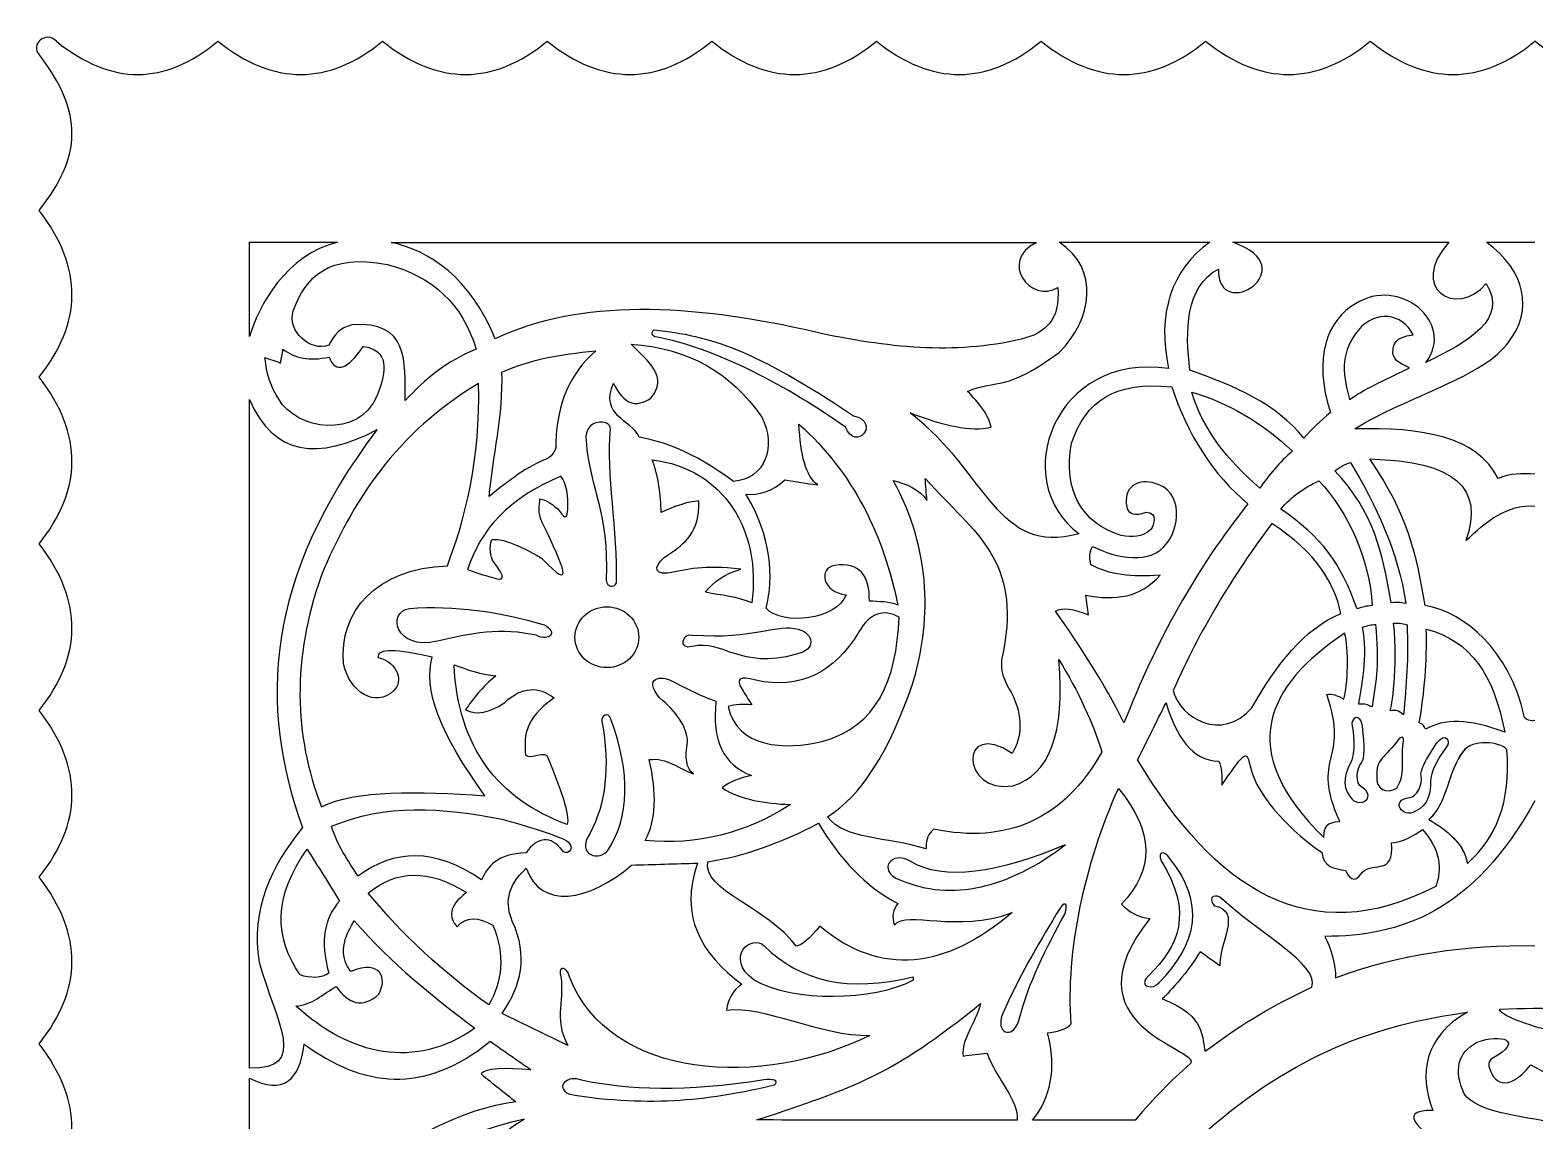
# Model space of a CAD drawing. Extents: x -1 to 1462, y 0 to 2164.
# Drawn here: x -1.1 to 354.2, y 1906.9 to 2164.4 of the extents above; entities that cross this region are included whole.
import ezdxf

# ---------------------------------------------------------------- set-up
doc = ezdxf.new("R2010")
doc.units = 0
doc.layers.add('plan_dekorasyon_araçlar_kutu_dörtgen_33_03', color=7, linetype='CONTINUOUS')

msp = doc.modelspace()

# ---------------------------------------------------------------- linework, layer by layer
at = {"layer": 'plan_dekorasyon_araçlar_kutu_dörtgen_33_03', "color": 1}
for points in [[(50.707519, 2114.276092), (71.455519, 2114.276092)], [(50.707519, 2092.045092), (50.707519, 2114.276092)]]:
    msp.add_lwpolyline(points, dxfattribs=at)
for points in [[(84.141519, 2114.275092)], [(277.403521, 2114.276092)], [(282.819521, 2114.276092)], [(74.869519, 2094.812092)], [(146.26652, 2093.636092)], [(140.81052, 2090.221092)], [(54.353519, 2087.115092)], [(110.26352, 2083.641091)], [(104.76152, 2080.917091)], [(50.707519, 2077.151091)], [(310.382522, 2077.164091)], [(135.90952, 2070.184091)], [(296.898522, 2064.994091)], [(145.77452, 2062.945091)], [(202.643521, 2058.036091)], [(306.942522, 2060.340091)], [(167.88152, 2054.835091)], [(294.199521, 2051.331091)], [(292.021521, 2047.888091)], [(249.728521, 2042.520091)], [(102.17652, 2037.058091)], [(88.45952, 2027.874091)], [(135.06452, 2028.255091)], [(204.064521, 2025.803091)], [(155.21952, 2021.588091)], [(313.437522, 2023.442091)], [(320.802522, 2024.411091)], [(328.495522, 2022.953091)], [(98.97752, 2014.538091)], [(267.068521, 2005.615091)], [(136.02952, 2001.690091)], [(313.423522, 2000.091091)], [(322.124522, 1997.135091)], [(331.041522, 1996.106091)], [(347.519522, 1994.577091)], [(347.522522, 1994.577091)], [(145.07352, 1992.167091)], [(255.830521, 1985.364091)], [(70.055519, 1976.44109)], [(243.294521, 1972.02609)], [(304.345522, 1973.79309)], [(64.314519, 1971.05209)], [(267.929521, 1968.90709)], [(116.03552, 1966.52109)], [(158.93252, 1968.08109)], [(78.710519, 1960.66209)], [(75.441519, 1954.15609)], [(243.147521, 1955.72009)], [(172.20752, 1948.21109)], [(345.876522, 1933.31209)], [(276.340521, 1923.35809)], [(50.698519, 1917.00009)], [(174.65052, 1915.42109)], [(115.60552, 1907.32609)], [(231.931521, 1907.06309)]]:
    msp.add_lwpolyline(points, close=True, dxfattribs=at)
for points in [[(5.093519, 2161.731092), (2.505519, 2164.369092), (-1.101481, 2160.859092), (1.010519, 2158.614092)], [(5.093519, 2161.728092), (18.270519, 2151.189092), (30.498519, 2151.367092), (43.234519, 2161.728092)], [(43.234519, 2161.731092), (56.411519, 2151.192092), (69.363519, 2151.370092), (82.099519, 2161.731092)], [(82.099519, 2161.731092), (95.27652, 2151.192092), (108.22852, 2151.370092), (120.96452, 2161.731092)], [(120.96452, 2161.731092), (134.14152, 2151.192092), (147.09352, 2151.370092), (159.82952, 2161.731092)], [(159.82952, 2161.731092), (173.00652, 2151.192092), (185.95852, 2151.370092), (198.694521, 2161.731092)], [(198.694521, 2161.731092), (211.871521, 2151.192092), (224.823521, 2151.370092), (237.559521, 2161.731092)], [(237.559521, 2161.731092), (250.736521, 2151.192092), (263.687521, 2151.370092), (276.424521, 2161.731092)], [(276.424521, 2161.731092), (289.601521, 2151.192092), (302.553522, 2151.370092), (315.289522, 2161.731092)], [(315.289522, 2161.731092), (328.466522, 2151.192092), (341.417522, 2151.370092), (354.154522, 2161.731092)], [(393.019522, 2161.728092), (379.841522, 2151.189092), (366.890522, 2151.367092), (354.154522, 2161.728092)], [(1.010519, 2121.801092), (11.193519, 2134.456092), (11.561519, 2145.021092), (1.010519, 2158.611092)], [(1.010519, 2082.461091), (11.193519, 2095.117092), (11.561519, 2108.215092), (1.010519, 2121.804092)], [(71.455519, 2114.276092), (59.490519, 2111.468092), (52.705519, 2099.206092), (50.707519, 2092.045092)], [(84.141519, 2114.275092), (133.51452, 2114.275092), (187.12652, 2114.275092), (236.499521, 2114.275092)], [(108.68852, 2091.522092), (102.90452, 2105.842092), (93.18352, 2112.338092), (84.141519, 2114.275092)], [(236.499521, 2114.275092), (227.405521, 2109.714092), (235.201521, 2099.793092), (241.503521, 2103.599092)], [(241.845521, 2088.307092), (249.616521, 2095.786092), (251.500521, 2108.298092), (241.845521, 2114.276092)], [(241.845521, 2114.276092), (253.698521, 2114.276092), (265.551521, 2114.276092), (277.403521, 2114.276092)], [(277.403521, 2114.276092), (268.339521, 2108.022092), (264.864521, 2097.181092), (267.677521, 2084.458091)], [(279.438521, 2107.980092), (279.137521, 2094.833092), (300.397522, 2108.298092), (282.819521, 2114.276092)], [(282.819521, 2114.276092), (299.813522, 2114.276092), (316.807522, 2114.276092), (333.802522, 2114.276092)], [(333.802522, 2114.276092), (324.118522, 2103.474092), (335.541522, 2096.226092), (342.656522, 2104.537092)], [(347.993522, 2090.819092), (353.735522, 2097.990092), (352.103522, 2107.636092), (342.694522, 2114.278092)], [(342.694522, 2114.278092), (346.280522, 2114.278092), (350.572522, 2114.278092), (354.158522, 2114.278092)], [(61.033519, 2098.100092), (63.938519, 2106.118092), (69.323519, 2111.727092), (83.229519, 2109.059092)], [(83.229519, 2109.059092), (93.93952, 2106.266092), (101.01252, 2099.685092), (104.18752, 2089.043092)], [(272.698521, 2084.098091), (271.561521, 2093.215092), (271.610521, 2103.897092), (279.438521, 2107.980092)], [(241.503521, 2103.599092), (242.200521, 2095.975092), (238.483521, 2092.766092), (232.899521, 2091.424092)], [(328.385522, 2085.893091), (335.630522, 2095.310092), (322.045522, 2106.432092), (311.808522, 2099.740092)], [(342.656522, 2104.537092), (347.903522, 2096.053092), (338.496522, 2090.893092), (328.385522, 2085.893091)], [(184.40052, 2093.049092), (154.56852, 2100.006092), (128.47252, 2100.893092), (108.68852, 2091.522092)], [(311.808522, 2099.740092), (305.229522, 2096.219092), (301.681522, 2086.915092), (305.879522, 2074.146091)], [(69.456519, 2089.978092), (65.014519, 2088.355092), (59.529519, 2093.345092), (61.033519, 2098.100092)], [(325.419522, 2092.466092), (322.877522, 2097.518092), (316.492522, 2098.498092), (312.438522, 2093.503092)], [(74.869519, 2094.812092), (72.348519, 2094.163092), (70.644519, 2092.570092), (69.456519, 2089.978092)], [(87.467519, 2076.915091), (87.441519, 2086.114091), (88.32252, 2095.815092), (74.869519, 2094.812092)], [(146.47152, 2092.006092), (145.42252, 2092.195092), (145.68252, 2093.593092), (146.26652, 2093.636092)], [(146.26652, 2093.636092), (159.50752, 2092.198092), (169.90752, 2088.965092), (193.289521, 2073.341091)], [(232.899521, 2091.424092), (217.191521, 2087.654092), (200.893521, 2089.435092), (184.40052, 2093.049092)], [(312.438522, 2093.503092), (308.585522, 2088.694092), (308.428522, 2084.171091), (310.382522, 2077.164091)], [(320.646522, 2088.165092), (320.649522, 2090.326092), (321.019522, 2091.797092), (325.419522, 2092.466092)], [(57.999519, 2085.793091), (58.200519, 2086.882092), (58.402519, 2087.970092), (58.603519, 2089.058092)], [(58.603519, 2089.058092), (61.322519, 2086.924092), (64.881519, 2086.191091), (69.484519, 2087.196092)], [(69.484519, 2087.196092), (71.119519, 2083.172091), (73.872519, 2084.310091), (77.548519, 2089.706092)], [(77.548519, 2089.706092), (83.563519, 2088.901092), (83.159519, 2084.100091), (80.845519, 2078.108091)], [(104.18752, 2089.043092), (97.42752, 2086.320091), (92.10852, 2081.993091), (87.467519, 2076.915091)], [(140.81052, 2090.221092), (154.10352, 2089.402092), (164.33252, 2083.584091), (171.65952, 2073.031091)], [(145.44452, 2077.485091), (149.78952, 2082.423091), (144.73952, 2086.256091), (140.81052, 2090.221092)], [(191.405521, 2070.632091), (178.39552, 2079.909091), (160.68252, 2089.450092), (146.47152, 2092.006092)], [(311.611522, 2070.247091), (324.209522, 2078.046091), (342.224522, 2082.490091), (347.993522, 2090.819092)], [(54.353519, 2087.115092), (55.313519, 2086.694091), (57.039519, 2086.214091), (57.999519, 2085.793091)], [(57.649519, 2077.225091), (55.733519, 2079.967091), (54.698519, 2083.285091), (54.353519, 2087.115092)], [(110.26352, 2083.641091), (117.58452, 2086.766092), (123.48252, 2087.763092), (132.45252, 2088.690092)], [(132.45252, 2088.690092), (126.36852, 2083.377091), (123.30852, 2076.185091), (123.03252, 2067.261091)], [(220.206521, 2079.090091), (227.419521, 2082.162091), (229.098521, 2078.818091), (241.845521, 2088.307092)], [(267.677521, 2084.458091), (240.777521, 2088.535092), (229.646521, 2057.951091), (246.555521, 2045.450091)], [(324.530522, 2084.686091), (322.953522, 2085.485091), (320.770522, 2086.198091), (320.646522, 2088.165092)], [(1.010519, 2043.118091), (11.193519, 2055.774091), (11.561519, 2068.872091), (1.010519, 2082.461091)], [(107.25552, 2054.309091), (108.06652, 2063.336091), (110.70752, 2073.672091), (110.26352, 2083.641091)], [(299.582522, 2068.087091), (293.109521, 2076.168091), (283.187521, 2080.395091), (272.698521, 2084.098091)], [(310.382522, 2077.164091), (314.807522, 2080.226091), (319.486522, 2082.096091), (324.530522, 2084.686091)], [(104.76152, 2080.917091), (85.400519, 2069.517091), (74.774519, 2052.762091), (67.672519, 2035.704091)], [(97.40552, 2037.885091), (101.59752, 2049.094091), (105.28052, 2063.112091), (104.76152, 2080.917091)], [(142.69452, 2068.321091), (140.68252, 2072.559091), (133.31252, 2073.264091), (136.65652, 2081.034091)], [(136.65652, 2081.034091), (139.00052, 2075.926091), (142.00152, 2075.215091), (145.44452, 2077.485091)], [(225.798521, 2070.677091), (225.212521, 2073.481091), (222.992521, 2076.286091), (220.206521, 2079.090091)], [(244.760521, 2066.902091), (248.059521, 2076.775091), (255.105521, 2081.600091), (268.451521, 2080.169091)], [(268.451521, 2080.169091), (271.959521, 2069.223091), (278.213521, 2059.298091), (286.420521, 2052.571091)], [(289.186521, 2056.222091), (281.631521, 2062.846091), (275.593521, 2070.264091), (273.173521, 2078.946091)], [(273.173521, 2078.946091), (281.714521, 2076.432091), (289.613521, 2071.747091), (296.898522, 2064.994091)], [(50.707519, 2077.151091), (56.319519, 2064.033091), (66.764519, 2062.639091), (80.853519, 2070.087091)], [(50.707519, 1919.37809), (50.707519, 1971.96909), (50.707519, 2024.560091), (50.707519, 2077.151091)], [(80.845519, 2078.108091), (76.420519, 2067.586091), (61.668519, 2070.127091), (57.649519, 2077.225091)], [(135.90952, 2070.184091), (135.98452, 2072.779091), (129.53452, 2072.671091), (130.14052, 2067.594091)], [(171.65952, 2073.031091), (175.08752, 2066.160091), (172.50852, 2058.412091), (164.94752, 2057.842091)], [(184.84652, 2057.012091), (182.03852, 2059.040091), (180.71852, 2064.139091), (180.42152, 2071.349091)], [(180.42152, 2071.349091), (193.359521, 2059.871091), (200.433521, 2044.824091), (203.793521, 2028.637091)], [(193.289521, 2073.341091), (199.962521, 2071.672091), (193.740521, 2064.706091), (191.405521, 2070.632091)], [(246.555521, 2045.450091), (226.904521, 2040.379091), (225.619521, 2059.210091), (206.674521, 2074.038091)], [(206.674521, 2074.038091), (214.394521, 2071.005091), (221.061521, 2069.470091), (225.798521, 2070.677091)], [(305.879522, 2074.146091), (303.197522, 2071.821091), (301.784522, 2070.411091), (299.582522, 2068.087091)], [(80.853519, 2070.087091), (54.263519, 2035.255091), (52.774519, 2004.677091), (63.239519, 1976.12609)], [(137.32252, 2033.919091), (137.66152, 2046.168091), (134.94152, 2059.587091), (135.90952, 2070.184091)], [(164.94752, 2057.842091), (154.94352, 2065.214091), (148.59752, 2067.100091), (142.69452, 2068.321091)], [(345.444522, 2058.520091), (340.606522, 2068.500091), (327.448522, 2070.637091), (311.611522, 2070.247091)], [(123.03252, 2067.261091), (123.21852, 2065.187091), (122.33552, 2063.969091), (120.95052, 2063.152091)], [(130.14052, 2067.594091), (131.17552, 2055.069091), (135.52952, 2051.175091), (134.90852, 2034.626091)], [(256.446521, 2045.052091), (247.102521, 2048.134091), (242.783521, 2055.497091), (244.760521, 2066.902091)], [(296.898522, 2064.994091), (293.881521, 2062.428091), (291.419521, 2059.416091), (289.186521, 2056.222091)], [(120.95052, 2063.152091), (116.48152, 2061.505091), (111.88152, 2058.081091), (107.25552, 2054.309091)], [(145.77452, 2062.945091), (162.76752, 2060.866091), (171.53152, 2046.175091), (169.29352, 2029.183091)], [(147.89452, 2050.523091), (147.77052, 2054.664091), (147.31252, 2058.804091), (145.77452, 2062.945091)], [(306.942522, 2060.340091), (307.777522, 2061.008091), (308.674522, 2061.631091), (310.608522, 2062.296091)], [(310.608522, 2062.296091), (316.658522, 2052.312091), (321.850522, 2041.089091), (323.707522, 2029.064091)], [(328.222522, 2028.590091), (326.331522, 2040.098091), (324.142522, 2050.149091), (315.184522, 2063.137091)], [(315.184522, 2063.137091), (335.361522, 2062.612091), (342.198522, 2056.317091), (337.884522, 2043.862091)], [(124.19452, 2059.076091), (111.95152, 2053.981091), (105.15752, 2046.391091), (102.17652, 2037.058091)], [(125.84252, 2052.718091), (125.89552, 2054.971091), (125.55552, 2057.136091), (124.19452, 2059.076091)], [(167.88152, 2054.835091), (170.84752, 2054.412091), (174.27852, 2055.629091), (177.08752, 2058.189091)], [(177.08752, 2058.189091), (179.67452, 2057.796091), (182.26052, 2057.404091), (184.84652, 2057.012091)], [(202.643521, 2058.036091), (205.717521, 2057.384091), (208.969521, 2055.891091), (210.629521, 2053.356091)], [(207.205521, 2009.997091), (211.551521, 2023.848091), (211.978521, 2041.339091), (202.643521, 2058.036091)], [(210.629521, 2053.356091), (210.489521, 2055.081091), (210.350521, 2056.807091), (210.210521, 2058.534091)], [(210.210521, 2058.534091), (222.592521, 2045.002091), (232.590521, 2039.293091), (228.723521, 2017.873091)], [(263.807521, 2057.563091), (260.018521, 2058.337091), (256.936521, 2056.367091), (257.809521, 2051.771091)], [(267.321521, 2043.366091), (269.653521, 2045.861091), (272.117521, 2055.776091), (263.807521, 2057.563091)], [(294.199521, 2051.331091), (296.681522, 2054.206091), (299.437522, 2056.285091), (303.174522, 2057.982091)], [(303.174522, 2057.982091), (310.060522, 2050.681091), (315.140522, 2039.588091), (315.750522, 2028.542091)], [(320.183522, 2029.185091), (318.333522, 2041.004091), (315.991522, 2050.834091), (306.942522, 2060.340091)], [(354.158522, 2059.533091), (351.188522, 2059.822091), (348.257522, 2059.723091), (345.444522, 2058.520091)], [(119.87452, 2048.004091), (118.58952, 2050.704091), (119.26152, 2052.013091), (119.26852, 2053.761091)], [(119.26852, 2053.761091), (122.08052, 2052.967091), (122.08352, 2052.234091), (123.48752, 2051.363091)], [(172.65052, 2027.902091), (174.55752, 2035.310091), (173.92352, 2044.934091), (167.88152, 2054.835091)], [(123.48752, 2051.363091), (124.74552, 2049.582091), (126.01652, 2047.737091), (125.84252, 2052.718091)], [(156.74552, 2053.235091), (154.06352, 2053.047091), (151.04752, 2051.968091), (147.89452, 2050.523091)], [(149.59952, 2040.603091), (153.40752, 2043.114091), (157.05652, 2045.813091), (156.74552, 2053.235091)], [(286.420521, 2052.571091), (274.180521, 2037.231091), (264.715521, 2020.142091), (257.146521, 2000.840091)], [(257.809521, 2051.771091), (258.200521, 2050.014091), (259.752521, 2049.713091), (262.390521, 2050.557091)], [(262.390521, 2050.557091), (265.230521, 2050.475091), (264.227521, 2047.612091), (263.489521, 2046.478091)], [(312.172522, 2027.733091), (308.295522, 2038.762091), (303.790522, 2044.681091), (294.199521, 2051.331091)], [(337.884522, 2043.862091), (342.625522, 2048.400091), (347.523522, 2052.513091), (354.158522, 2051.998091)], [(119.66152, 2039.766091), (127.73852, 2031.208091), (124.89652, 2037.626091), (119.87452, 2048.004091)], [(263.489521, 2046.478091), (261.262521, 2044.587091), (259.317521, 2044.603091), (256.446521, 2045.052091)], [(292.021521, 2047.888091), (282.765521, 2035.489091), (275.049521, 2022.748091), (268.775521, 2008.466091)], [(308.329522, 2026.636091), (307.022522, 2033.532091), (302.563522, 2041.179091), (292.021521, 2047.888091)], [(1.010519, 2003.775091), (11.193519, 2016.431091), (11.561519, 2029.528091), (1.010519, 2043.118091)], [(108.18952, 2039.009091), (107.76652, 2039.984091), (107.10252, 2042.354091), (107.92352, 2044.097091)], [(107.92352, 2044.097091), (109.87252, 2044.495091), (113.81252, 2043.123091), (119.66152, 2039.766091)], [(249.728521, 2042.520091), (255.327521, 2039.725091), (263.491521, 2037.908091), (267.321521, 2043.366091)], [(149.48752, 2036.217091), (145.46752, 2035.753091), (146.55552, 2038.710091), (149.59952, 2040.603091)], [(249.353521, 2038.192091), (248.869521, 2039.756091), (249.034521, 2041.191091), (249.728521, 2042.520091)], [(67.672519, 2035.704091), (60.689519, 2016.032091), (61.155519, 1997.918091), (67.672519, 1981.07209)], [(72.917519, 2014.825091), (71.732519, 2027.114091), (80.654519, 2037.410091), (97.40552, 2037.885091)], [(102.17652, 2037.058091), (104.13452, 2036.291091), (106.01552, 2035.678091), (107.85852, 2035.264091)], [(107.85852, 2035.264091), (110.78752, 2034.117091), (111.54152, 2034.818091), (108.18952, 2039.009091)], [(166.67352, 2037.160091), (157.83452, 2038.113091), (153.95052, 2037.047091), (149.48752, 2036.217091)], [(158.36652, 2031.682091), (160.12652, 2034.214091), (162.95052, 2036.002091), (166.67352, 2037.160091)], [(188.84652, 2038.012091), (184.94252, 2037.394091), (185.93452, 2031.673091), (191.546521, 2031.073091)], [(197.028521, 2029.577091), (197.137521, 2035.672091), (194.704521, 2038.824091), (188.84652, 2038.012091)], [(248.108521, 2030.993091), (255.051521, 2029.604091), (261.152521, 2030.498091), (265.660521, 2035.702091)], [(265.660521, 2035.702091), (259.102521, 2035.148091), (253.556521, 2035.841091), (249.353521, 2038.192091)], [(134.90852, 2034.626091), (134.88152, 2032.961091), (136.92652, 2032.571091), (137.32252, 2033.919091)], [(88.45952, 2027.874091), (99.13652, 2028.591091), (109.72952, 2027.195091), (120.24952, 2023.989091)], [(169.29352, 2029.183091), (165.86652, 2030.644091), (162.17552, 2030.957091), (158.36652, 2031.682091)], [(191.546521, 2031.073091), (189.36052, 2025.272091), (176.50552, 2023.601091), (172.65052, 2027.902091)], [(203.793521, 2028.637091), (201.852521, 2029.461091), (199.264521, 2029.490091), (197.028521, 2029.577091)], [(248.764521, 2026.335091), (248.546521, 2027.888091), (248.327521, 2029.440091), (248.108521, 2030.993091)], [(315.750522, 2028.542091), (314.039522, 2028.409091), (313.670522, 2028.235091), (312.172522, 2027.733091)], [(323.707522, 2029.064091), (322.040522, 2029.272091), (321.889522, 2029.370091), (320.183522, 2029.185091)], [(351.611522, 2002.412091), (348.187522, 2017.978091), (337.659522, 2026.857091), (328.222522, 2028.590091)], [(95.05352, 2020.103091), (84.864519, 2017.839091), (83.174519, 2027.118091), (88.45952, 2027.874091)], [(127.52852, 2021.073091), (127.52852, 2025.039091), (130.90252, 2028.255091), (135.06452, 2028.255091)], [(135.06452, 2028.255091), (139.22552, 2028.255091), (142.59952, 2025.039091), (142.59952, 2021.073091)], [(186.10852, 1996.514091), (198.634521, 2000.017091), (203.431521, 2010.664091), (204.064521, 2025.803091)], [(204.064521, 2025.803091), (200.425521, 2027.743091), (197.204521, 2026.983091), (194.586521, 2022.330091)], [(241.015521, 2027.213091), (242.507521, 2028.264091), (245.232521, 2027.795091), (248.764521, 2026.335091)], [(257.146521, 2000.840091), (252.481521, 2010.344091), (246.786521, 2018.816091), (241.015521, 2027.213091)], [(287.341521, 2004.411091), (293.115521, 2014.458091), (299.569522, 2023.033091), (308.329522, 2026.636091)], [(118.48352, 2021.516091), (110.29152, 2023.341091), (102.61652, 2022.054091), (95.05352, 2020.103091)], [(120.24952, 2023.989091), (123.72352, 2022.222091), (121.42752, 2019.985091), (118.48352, 2021.516091)], [(155.21952, 2018.879091), (151.80452, 2017.958091), (152.86452, 2022.215091), (155.21952, 2021.588091)], [(155.21952, 2021.588091), (169.81652, 2020.488091), (175.40052, 2024.440091), (180.23952, 2022.942091)], [(194.586521, 2022.330091), (188.65452, 2012.571091), (180.54152, 2008.735091), (170.21452, 2010.908091)], [(180.23952, 2022.942091), (183.85052, 2022.039091), (184.69452, 2018.075091), (179.76852, 2017.055091)], [(309.232522, 2022.022091), (290.895521, 2009.721091), (283.156521, 1994.376091), (304.345522, 1973.79309)], [(309.033522, 2006.415091), (310.017522, 2009.758091), (310.290522, 2018.443091), (309.232522, 2022.022091)], [(312.580522, 2005.241091), (313.096522, 2008.832091), (314.922522, 2016.777091), (313.437522, 2023.442091)], [(313.437522, 2023.442091), (315.043522, 2023.856091), (315.183522, 2024.058091), (316.553522, 2024.079091)], [(316.553522, 2024.079091), (317.368522, 2015.177091), (316.738522, 2010.935091), (315.711522, 2004.635091)], [(319.988522, 2003.704091), (320.287522, 2004.300091), (321.861522, 2013.709091), (320.802522, 2024.411091)], [(320.802522, 2024.411091), (321.995522, 2024.410091), (322.494522, 2024.463091), (323.977522, 2023.970091)], [(323.977522, 2023.970091), (324.302522, 2016.119091), (323.834522, 2009.955091), (323.142522, 2002.734091)], [(326.864522, 2000.830091), (328.066522, 2007.857091), (328.705522, 2015.297091), (328.495522, 2022.953091)], [(328.495522, 2022.953091), (339.133522, 2020.303091), (344.409522, 2012.113091), (347.042522, 1998.631091)], [(93.84252, 2016.340091), (85.539519, 2018.270091), (80.835519, 2018.465091), (81.010519, 2016.312091)], [(135.06452, 2013.891091), (130.90252, 2013.891091), (127.52852, 2017.106091), (127.52852, 2021.073091)], [(142.59952, 2021.073091), (142.59952, 2017.106091), (139.22552, 2013.891091), (135.06452, 2013.891091)], [(179.76852, 2017.055091), (166.40452, 2013.307091), (162.46052, 2020.626091), (155.21952, 2018.879091)], [(228.723521, 2017.873091), (227.414521, 2013.856091), (228.761521, 2010.822091), (230.521521, 2008.061091)], [(84.769519, 2008.518091), (80.534519, 2004.310091), (74.323519, 2007.971091), (72.917519, 2014.825091)], [(81.010519, 2016.312091), (85.856519, 2015.052091), (87.025519, 2010.700091), (84.769519, 2008.518091)], [(106.29252, 1983.663091), (95.59552, 1998.228091), (91.66652, 2008.996091), (93.84252, 2016.340091)], [(98.97752, 2014.538091), (101.98152, 2013.479091), (105.39152, 2012.224091), (108.86752, 2011.948091)], [(125.70452, 1976.86109), (109.32652, 1982.86509), (99.97052, 1995.032091), (98.97752, 2014.538091)], [(230.879521, 1986.011091), (239.498521, 1988.563091), (243.319521, 1998.203091), (241.733521, 2015.826091)], [(241.733521, 2015.826091), (246.509521, 2008.203091), (249.685521, 2000.979091), (251.947521, 1993.984091)], [(108.86752, 2011.948091), (105.50352, 2009.248091), (103.48952, 2006.593091), (101.69952, 2003.895091)], [(147.48852, 2006.771091), (143.47952, 2011.677091), (148.08152, 2012.079091), (150.29752, 2010.804091)], [(150.29752, 2010.804091), (153.80752, 2008.964091), (157.31852, 2007.227091), (160.82752, 2005.937091)], [(170.21452, 2010.908091), (166.28652, 2012.097091), (165.47852, 2011.079091), (166.90852, 2008.911091)], [(110.93952, 2005.682091), (115.06852, 2009.440091), (118.93852, 2009.579091), (122.59552, 2006.743091)], [(166.90852, 2008.911091), (167.69152, 2007.652091), (168.47452, 2006.394091), (169.25752, 2005.134091)], [(187.16052, 1978.67809), (195.108521, 1983.578091), (201.769521, 1994.107091), (207.205521, 2009.997091)], [(230.521521, 2008.061091), (233.499521, 2002.116091), (232.977521, 1997.549091), (230.774521, 1993.646091)], [(268.775521, 2008.466091), (270.480521, 2001.956091), (280.180521, 1996.234091), (287.341521, 2004.411091)], [(308.112522, 1977.56109), (300.953522, 1993.276091), (310.639522, 1991.387091), (305.011522, 2007.534091)], [(305.011522, 2007.534091), (306.226522, 2007.758091), (307.537522, 2007.411091), (309.033522, 2006.415091)], [(1.010519, 1964.43209), (11.193519, 1977.08809), (11.561519, 1990.186091), (1.010519, 2003.775091)], [(101.69952, 2003.895091), (104.25452, 2002.690091), (107.28552, 2003.119091), (110.93952, 2005.682091)], [(122.59552, 2006.743091), (115.36852, 2001.616091), (115.49752, 1997.409091), (115.87752, 1993.234091)], [(136.02952, 2001.690091), (135.44352, 2003.683091), (133.58752, 2002.492091), (133.91052, 2001.175091)], [(154.13852, 1996.358091), (153.92652, 2000.080091), (151.46752, 2003.521091), (147.48852, 2006.771091)], [(160.82752, 2005.937091), (159.80652, 1996.821091), (162.53952, 1990.921091), (169.21052, 1988.399091)], [(169.25752, 2005.134091), (167.25452, 2005.322091), (165.36752, 2005.247091), (163.67952, 2004.727091)], [(163.67952, 2004.727091), (165.78952, 1994.992091), (177.01352, 1994.267091), (186.10852, 1996.514091)], [(260.357521, 1992.134091), (262.594521, 1996.627091), (264.831521, 2001.121091), (267.068521, 2005.615091)], [(267.068521, 2005.615091), (269.465521, 1997.516091), (273.177521, 1992.046091), (279.499521, 1991.798091)], [(315.711522, 2004.635091), (314.370522, 2005.185091), (314.399522, 2005.326091), (312.580522, 2005.241091)], [(323.142522, 2002.734091), (321.743522, 2003.910091), (321.593522, 2003.867091), (319.988522, 2003.704091)], [(133.91052, 2001.175091), (135.85652, 1990.393091), (134.79152, 1981.70109), (131.08452, 1974.84509)], [(135.44052, 1970.96009), (140.28752, 1978.68709), (140.75952, 1988.781091), (136.02952, 2001.690091)], [(230.774521, 1993.646091), (217.963521, 2002.080091), (218.633521, 1983.775091), (230.879521, 1986.011091)], [(313.423522, 2000.091091), (313.089522, 2003.241091), (310.504522, 2002.255091), (311.024522, 2000.077091)], [(328.321522, 1999.338091), (327.892522, 2000.007091), (328.020522, 2000.478091), (326.864522, 2000.830091)], [(347.042522, 1998.631091), (338.633522, 2001.953091), (332.647522, 2001.826091), (328.321522, 1999.338091)], [(354.158522, 2001.427091), (353.350522, 2001.184091), (351.788522, 2001.605091), (351.611522, 2002.412091)], [(311.024522, 2000.077091), (311.601522, 1996.634091), (311.624522, 1993.559091), (310.553522, 1991.216091)], [(313.198522, 1991.452091), (313.990522, 1992.370091), (314.043522, 1995.247091), (313.423522, 2000.091091)], [(322.124522, 1997.135091), (318.754522, 1992.529091), (316.550522, 1992.345091), (316.825522, 1988.187091)], [(321.594522, 1985.479091), (323.741522, 1989.613091), (322.388522, 1990.217091), (323.125522, 1996.547091)], [(323.125522, 1996.547091), (323.218522, 1997.442091), (322.895522, 1997.654091), (322.124522, 1997.135091)], [(331.041522, 1996.106091), (332.784522, 1998.750091), (334.629522, 1996.687091), (333.165522, 1994.991091)], [(347.519522, 1994.577091), (346.017522, 1996.421091), (339.258522, 1997.130091), (337.216522, 1994.106091)], [(347.522522, 1994.577091), (346.020522, 1996.421091), (339.261522, 1997.130091), (337.220522, 1994.106091)], [(115.87752, 1993.234091), (117.19252, 1992.284091), (119.32952, 1994.047091), (120.92652, 1993.140091)], [(120.92652, 1993.140091), (124.12952, 1985.394091), (126.43052, 1978.94809), (125.70452, 1976.86109)], [(155.49452, 1988.811091), (153.76952, 1990.054091), (153.42952, 1992.681091), (154.13852, 1996.358091)], [(251.947521, 1993.984091), (242.817521, 1977.83709), (229.376521, 1972.25809), (212.239521, 1975.73409)], [(284.163521, 1991.705091), (286.277521, 1994.101091), (286.278521, 1993.117091), (286.918521, 1990.690091)], [(327.272522, 1988.329091), (326.989522, 1989.509091), (328.265522, 1992.089091), (331.041522, 1996.106091)], [(337.216522, 1994.106091), (333.906522, 1990.226091), (333.419522, 1981.55109), (329.092522, 1978.06409)], [(337.220522, 1994.106091), (333.909522, 1990.226091), (333.422522, 1981.55109), (329.095522, 1978.06409)], [(333.165522, 1994.991091), (331.071522, 1992.199091), (329.638522, 1989.478091), (329.513522, 1986.904091)], [(338.217522, 1967.67309), (344.855522, 1973.53709), (348.574522, 1981.96209), (347.519522, 1994.577091)], [(338.220522, 1967.67309), (344.858522, 1973.53709), (348.577522, 1981.96209), (347.522522, 1994.577091)], [(144.13152, 1973.09309), (146.74052, 1977.81209), (146.86052, 1984.308091), (145.07352, 1992.167091)], [(145.07352, 1992.167091), (149.25352, 1992.785091), (152.02052, 1989.930091), (155.49452, 1988.811091)], [(330.766522, 1962.22709), (300.664522, 1946.71409), (278.526521, 1961.79809), (260.357521, 1992.134091)], [(279.499521, 1991.798091), (280.276521, 1990.418091), (280.296521, 1988.349091), (280.207521, 1986.180091)], [(280.207521, 1986.180091), (281.525521, 1988.022091), (282.844521, 1989.863091), (284.163521, 1991.705091)], [(286.918521, 1990.690091), (288.570521, 1982.97809), (297.469522, 1974.56609), (303.830522, 1970.30709)], [(310.553522, 1991.216091), (309.582522, 1989.293091), (308.316522, 1986.399091), (310.553522, 1983.416091)], [(313.320522, 1985.683091), (311.738522, 1986.438091), (311.983522, 1990.078091), (313.198522, 1991.452091)], [(169.21052, 1988.399091), (166.42852, 1987.959091), (164.15752, 1986.965091), (162.31652, 1985.505091)], [(316.825522, 1988.187091), (316.542522, 1985.345091), (319.091522, 1983.846091), (321.594522, 1985.479091)], [(324.513522, 1983.26109), (326.265522, 1983.20609), (327.720522, 1986.550091), (327.272522, 1988.329091)], [(329.513522, 1986.904091), (329.492522, 1984.750091), (329.286522, 1981.59809), (325.929522, 1979.97709)], [(67.672519, 1981.07209), (75.674519, 1985.053091), (90.41752, 1984.720091), (106.29252, 1983.663091)], [(162.31652, 1985.505091), (166.70052, 1982.66109), (172.36052, 1981.82109), (178.39452, 1981.57009)], [(244.662521, 1929.78509), (243.403521, 1947.06309), (247.942521, 1967.81209), (255.830521, 1985.364091)], [(255.830521, 1985.364091), (264.371521, 1975.14109), (264.323521, 1966.07309), (256.536521, 1958.04809)], [(354.156522, 1982.47909), (339.490522, 1956.04409), (322.342522, 1950.47609), (304.531522, 1950.45309)], [(310.553522, 1983.416091), (312.370522, 1980.40209), (317.148522, 1983.00309), (313.320522, 1985.683091)], [(325.929522, 1979.97709), (322.930522, 1978.13509), (319.882522, 1982.64009), (324.513522, 1983.26109)], [(70.055519, 1976.44109), (82.557519, 1981.78309), (96.25152, 1980.91909), (110.32352, 1978.09009)], [(178.39452, 1981.57009), (167.75852, 1974.74109), (156.33752, 1971.91509), (144.13152, 1973.09309)], [(63.239519, 1976.12609), (55.778519, 1967.00909), (50.987519, 1956.91109), (52.949519, 1944.33909)], [(76.295519, 1964.66709), (73.895519, 1968.45409), (71.315519, 1972.16409), (70.055519, 1976.44109)], [(110.32352, 1978.09009), (115.71852, 1976.69509), (125.64652, 1973.62309), (125.97852, 1972.67009)], [(158.93252, 1968.08109), (167.72552, 1969.39409), (176.41952, 1972.68609), (185.05652, 1977.14009)], [(185.05652, 1977.14009), (189.96852, 1968.83509), (196.037521, 1962.26509), (203.775521, 1958.19909)], [(210.443521, 1971.12809), (200.874521, 1974.03609), (191.387521, 1973.17809), (187.16052, 1978.67809)], [(212.239521, 1975.73409), (210.362521, 1974.12109), (210.466521, 1972.62609), (210.443521, 1971.12809)], [(304.345522, 1973.79309), (304.426522, 1976.42909), (304.929522, 1977.44009), (308.112522, 1977.56109)], [(320.330522, 1972.53909), (323.214522, 1972.85709), (325.502522, 1974.13009), (327.600522, 1975.70709)], [(327.600522, 1975.70709), (332.067522, 1970.66009), (332.113522, 1966.33009), (330.766522, 1962.22709)], [(329.092522, 1978.06409), (333.251522, 1975.61509), (337.372522, 1972.48809), (338.217522, 1967.67309)], [(329.095522, 1978.06409), (333.254522, 1975.61509), (337.375522, 1972.48809), (338.220522, 1967.67309)], [(124.49252, 1970.80809), (121.73052, 1974.23409), (118.89352, 1974.15209), (115.97452, 1970.20109)], [(125.97852, 1972.67009), (127.72752, 1970.67709), (125.28652, 1969.47409), (124.49252, 1970.80809)], [(131.08452, 1974.84509), (127.67952, 1969.34109), (133.51752, 1968.04509), (135.44052, 1970.96009)], [(204.204521, 1963.78409), (216.746521, 1958.55409), (229.811521, 1961.87109), (243.294521, 1972.02609)], [(243.294521, 1972.02609), (227.491521, 1965.45709), (214.568521, 1963.34309), (206.676521, 1968.19909)], [(313.463522, 1965.63309), (316.349522, 1968.30109), (320.825522, 1964.62309), (320.330522, 1972.53909)], [(62.666519, 1941.38109), (56.542519, 1950.08509), (56.308519, 1959.83609), (64.314519, 1971.05209)], [(64.314519, 1971.05209), (66.865519, 1966.97009), (69.416519, 1962.88809), (71.967519, 1958.80709)], [(105.50452, 1963.77909), (94.45152, 1971.39609), (84.836519, 1971.02109), (76.295519, 1964.66709)], [(115.97452, 1970.20109), (109.24252, 1969.87209), (106.88952, 1967.09609), (105.50452, 1963.77909)], [(206.676521, 1968.19909), (202.379521, 1970.84909), (198.611521, 1966.02109), (204.204521, 1963.78409)], [(265.927521, 1968.25909), (273.573521, 1956.13209), (270.108521, 1948.02209), (262.984521, 1941.23709)], [(267.929521, 1968.90709), (266.820521, 1970.63409), (264.976521, 1970.68309), (265.927521, 1968.25909)], [(265.457521, 1939.58909), (274.581521, 1948.76909), (276.387521, 1958.47109), (267.929521, 1968.90709)], [(303.830522, 1970.30709), (304.171522, 1966.73909), (306.876522, 1966.44909), (309.436522, 1966.00909)], [(78.710519, 1960.66209), (85.366519, 1966.12909), (93.03552, 1966.45809), (101.89052, 1960.77909)], [(112.74352, 1954.06909), (111.09552, 1957.92809), (111.21652, 1962.19009), (116.03552, 1966.52109)], [(116.03552, 1966.52109), (119.40452, 1956.81609), (130.83752, 1958.54209), (140.88052, 1967.28609)], [(140.88052, 1967.28609), (146.08452, 1967.43709), (151.28952, 1967.58809), (156.49352, 1967.73909)], [(156.49352, 1967.73909), (152.10952, 1955.32009), (157.21352, 1946.37909), (166.96052, 1939.14209)], [(179.77252, 1948.18209), (173.06152, 1957.22909), (157.40152, 1961.39009), (158.93252, 1968.08109)], [(309.436522, 1966.00909), (310.244522, 1964.58809), (311.303522, 1962.43909), (313.463522, 1965.63309)], [(1.010519, 1925.08909), (11.193519, 1937.74509), (11.561519, 1950.84309), (1.010519, 1964.43209)], [(71.967519, 1958.80709), (68.393519, 1954.70109), (67.322519, 1949.62809), (69.399519, 1941.75409)], [(107.20452, 1934.28809), (96.33852, 1941.98509), (86.828519, 1950.76709), (78.710519, 1960.66209)], [(101.89052, 1960.77909), (97.54952, 1957.46809), (97.74652, 1954.94809), (99.68852, 1952.73609)], [(203.775521, 1958.19909), (202.543521, 1956.74909), (202.315521, 1955.04809), (202.967521, 1953.12809)], [(243.147521, 1955.72009), (244.029521, 1958.18709), (243.346521, 1959.49609), (241.145521, 1955.72009)], [(256.536521, 1958.04809), (258.328521, 1956.26909), (260.451521, 1954.97309), (263.263521, 1954.68509)], [(280.275521, 1959.34309), (279.045521, 1960.60909), (276.653521, 1959.94709), (278.397521, 1957.66609)], [(278.397521, 1957.66609), (285.342521, 1956.65509), (279.335521, 1948.22609), (279.804521, 1943.50609)], [(301.485522, 1938.46709), (303.644522, 1943.64709), (288.007521, 1951.92509), (280.275521, 1959.34309)], [(74.622519, 1942.18509), (72.311519, 1945.17009), (72.100519, 1948.97209), (75.441519, 1954.15609)], [(75.441519, 1954.15609), (84.237519, 1943.92509), (94.16752, 1936.15709), (103.90552, 1928.75309)], [(99.68852, 1952.73609), (101.80952, 1955.31309), (104.76952, 1954.94709), (108.14552, 1953.12609)], [(110.32452, 1932.25909), (114.80852, 1938.69609), (116.58252, 1945.74709), (112.74352, 1954.06909)], [(230.754521, 1956.07109), (215.008521, 1942.74409), (199.821521, 1940.75109), (185.33052, 1952.85609)], [(202.967521, 1953.12809), (205.989521, 1956.75809), (217.606521, 1951.14509), (230.754521, 1956.07109)], [(241.145521, 1955.72009), (236.692521, 1948.19509), (232.201521, 1940.71409), (228.547521, 1932.23009)], [(232.315521, 1930.58209), (234.559521, 1939.59209), (238.840521, 1947.66209), (243.147521, 1955.72009)], [(263.263521, 1954.68509), (242.858521, 1929.11709), (275.200521, 1924.09109), (272.881521, 1920.46009)], [(108.14552, 1953.12609), (111.08652, 1946.01209), (110.38652, 1939.83209), (107.20452, 1934.28809)], [(169.85252, 1940.08709), (162.57252, 1945.56209), (169.24452, 1951.12509), (172.20752, 1948.21109)], [(185.33052, 1952.85609), (182.97452, 1950.00409), (181.02952, 1948.20809), (179.77252, 1948.18209)], [(304.531522, 1950.45309), (305.899522, 1948.26109), (307.285522, 1943.34309), (307.081522, 1940.68009)], [(172.20752, 1948.21109), (180.92052, 1939.69309), (192.046521, 1937.22109), (207.412521, 1940.91109)], [(275.095521, 1946.82409), (272.556521, 1942.57509), (269.470521, 1938.98209), (266.145521, 1935.67709)], [(279.804521, 1943.50609), (278.234521, 1944.61209), (276.664521, 1945.71809), (275.095521, 1946.82409)], [(307.081522, 1940.68009), (322.136522, 1946.24209), (338.198522, 1948.56109), (354.156522, 1948.23609)], [(52.949519, 1944.33909), (57.023519, 1930.18109), (64.712519, 1918.89409), (50.707519, 1919.37809)], [(81.212519, 1936.78409), (83.287519, 1940.53309), (81.732519, 1945.10709), (74.622519, 1942.18509)], [(126.15152, 1941.15909), (125.57452, 1943.17909), (123.90452, 1943.65709), (124.04152, 1941.57809)], [(69.399519, 1941.75409), (67.925519, 1940.53909), (64.944519, 1940.51609), (62.666519, 1941.38109)], [(124.04152, 1941.57809), (125.35352, 1936.23909), (122.25152, 1931.13409), (125.86052, 1924.67509)], [(197.159521, 1927.07709), (172.10652, 1914.62209), (135.54352, 1916.28309), (126.15152, 1941.15909)], [(207.412521, 1940.08709), (197.858521, 1935.09509), (179.24952, 1934.83409), (169.85252, 1940.08709)], [(207.412521, 1940.91109), (207.412521, 1940.63609), (207.412521, 1940.36109), (207.412521, 1940.08709)], [(262.984521, 1941.23709), (260.128521, 1938.59809), (264.073521, 1937.60709), (265.457521, 1939.58909)], [(61.665519, 1934.02209), (65.499519, 1934.29909), (68.036519, 1936.81409), (71.163519, 1938.62209)], [(71.163519, 1938.62209), (74.072519, 1934.48909), (77.360519, 1933.38209), (81.212519, 1936.78409)], [(166.96052, 1939.14209), (164.67152, 1937.60509), (163.57952, 1935.51509), (163.33252, 1933.03609)], [(276.340521, 1923.35809), (286.547521, 1930.86009), (291.574521, 1933.75809), (301.485522, 1938.46709)], [(103.90552, 1928.75309), (89.66752, 1918.92109), (74.568519, 1922.26509), (61.665519, 1934.02209)], [(163.33252, 1933.03609), (171.84052, 1934.34709), (185.64752, 1926.82609), (197.159521, 1927.07709)], [(170.49952, 1907.12009), (193.715521, 1914.91109), (202.139521, 1917.47009), (223.296521, 1934.61809)], [(223.296521, 1934.61809), (222.012521, 1929.61309), (218.736521, 1926.29909), (219.158521, 1922.21609)], [(266.145521, 1935.67709), (277.001521, 1931.70109), (275.375521, 1925.82309), (276.340521, 1923.35809)], [(358.331522, 1928.10609), (352.834522, 1929.26809), (345.592522, 1931.93509), (345.876522, 1933.31209)], [(345.876522, 1933.31209), (356.705522, 1933.60809), (366.301522, 1933.97109), (380.474522, 1930.42809)], [(125.86052, 1924.67509), (120.68152, 1927.20309), (115.50352, 1929.73109), (110.32452, 1932.25909)], [(228.547521, 1932.23009), (226.624521, 1927.79509), (230.706521, 1925.77409), (232.315521, 1930.58209)], [(239.101521, 1927.72409), (241.251521, 1927.89209), (243.219521, 1928.36009), (244.662521, 1929.78509)], [(276.703521, 1904.59709), (297.193522, 1922.45909), (316.696522, 1929.71709), (338.212522, 1932.53809)], [(338.212522, 1932.53809), (328.059522, 1926.85609), (326.706522, 1917.87409), (330.056522, 1909.36509)], [(63.624519, 1925.02409), (77.399519, 1914.94309), (91.83452, 1912.87109), (107.49352, 1925.71309)], [(107.49352, 1925.71309), (110.70552, 1923.47109), (113.91752, 1921.22809), (117.12952, 1918.98609)], [(235.565521, 1907.08009), (239.751521, 1912.30909), (241.352521, 1919.04109), (239.101521, 1927.72409)], [(340.456522, 1925.45909), (346.272522, 1927.57709), (351.887522, 1925.90809), (344.061522, 1921.63709)], [(353.182522, 1920.11709), (369.844522, 1910.58609), (385.922522, 1913.44409), (387.340522, 1929.03509)], [(1.010519, 1885.74609), (11.193519, 1898.40209), (11.561519, 1911.50009), (1.010519, 1925.08909)], [(50.698519, 1917.00009), (58.676519, 1913.00209), (62.553519, 1916.46309), (63.624519, 1925.02409)], [(219.158521, 1922.21609), (221.051521, 1922.44309), (222.944521, 1922.67109), (224.837521, 1922.89809)], [(224.837521, 1922.89809), (226.976521, 1916.73609), (232.383521, 1911.81209), (231.931521, 1907.06309)], [(337.454522, 1913.29909), (334.957522, 1918.82909), (335.887522, 1922.91209), (340.456522, 1925.45909)], [(117.12952, 1918.98609), (111.08852, 1919.44609), (106.36752, 1919.40909), (105.35252, 1917.98409)], [(272.881521, 1920.46009), (267.877521, 1916.12409), (264.677521, 1912.70909), (259.778521, 1907.08009)], [(344.061522, 1921.63709), (343.592522, 1921.38109), (343.146522, 1920.66309), (343.309522, 1919.81709)], [(343.309522, 1919.81709), (344.123522, 1916.12509), (347.535522, 1913.15809), (353.182522, 1920.11709)], [(50.708519, 1864.999089), (50.705519, 1882.33309), (50.702519, 1899.66709), (50.698519, 1917.00009)], [(105.35252, 1917.98409), (108.10252, 1915.78609), (110.85252, 1913.58809), (113.60252, 1911.38909)], [(129.08452, 1916.48109), (126.02352, 1917.91409), (122.43252, 1914.99009), (126.25852, 1913.18409)], [(126.25852, 1913.18409), (145.37652, 1910.00909), (160.56252, 1911.99409), (174.65052, 1915.42109)], [(172.12452, 1916.60309), (153.56652, 1913.61809), (140.18852, 1914.21209), (129.08452, 1916.48109)], [(174.65052, 1915.42109), (175.80352, 1916.36009), (174.23952, 1916.94309), (172.12452, 1916.60309)], [(113.60252, 1911.38909), (87.408519, 1908.09309), (69.221519, 1883.13209), (56.567519, 1894.43509)], [(370.664522, 1893.71109), (377.534522, 1910.32909), (343.679522, 1904.38409), (337.454522, 1913.29909)], [(330.056522, 1909.36509), (320.580522, 1909.45009), (327.628522, 1904.17009), (336.157522, 1898.41009)], [(115.60552, 1907.32609), (82.867519, 1899.81209), (50.709519, 1875.437089), (73.218519, 1855.638089)], [(101.43852, 1894.03409), (104.99352, 1898.82809), (109.85052, 1904.10409), (115.60552, 1907.32609)], [(231.931521, 1907.06309), (211.032521, 1907.08309), (191.398521, 1907.10109), (170.49952, 1907.12009)], [(259.778521, 1907.08009), (252.091521, 1907.08009), (244.283521, 1907.08009), (235.565521, 1907.08009)]]:
    msp.add_open_spline(points, degree=3, dxfattribs=at)

doc.saveas('drawing.dxf')
